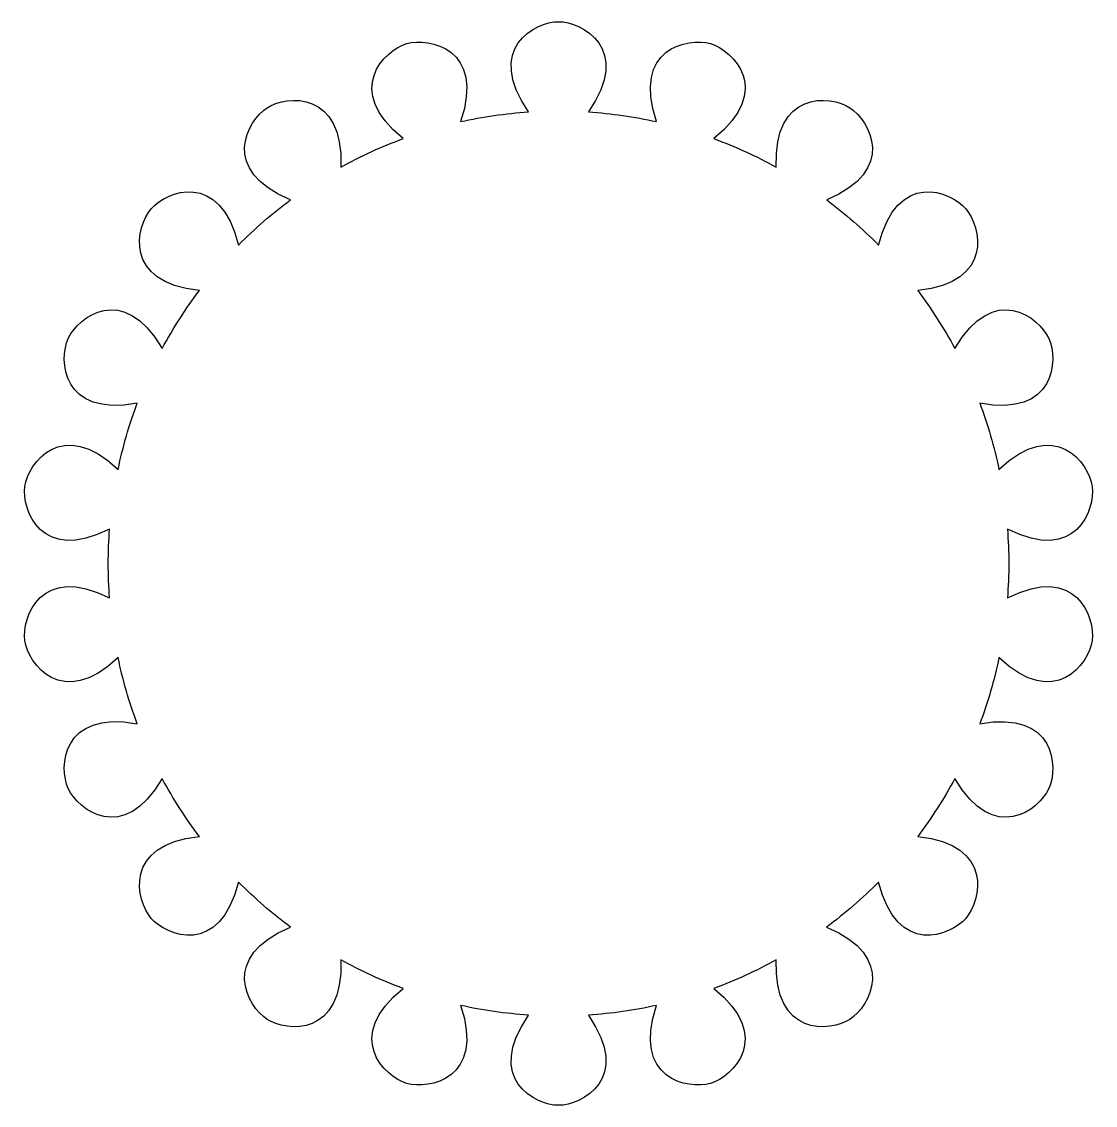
# Model space of a CAD drawing. Header units: centimetres. Extents: x -1.55 to 1.55, y -1.57 to 1.57.
import ezdxf

# ---------------------------------------------------------------- set-up
doc = ezdxf.new("R2010")
doc.units = ezdxf.units.CM
doc.header["$MEASUREMENT"] = 0
doc.layers.add('Layer 1', color=7, linetype='Continuous')

msp = doc.modelspace()

# ---------------------------------------------------------------- linework, layer by layer
at = {"layer": 'Layer 1'}
msp.add_open_spline([(1.54189, 0.22274), (1.53229, 0.28875), (1.43595, 0.42565), (1.27297, 0.27166), (1.27297, 0.27166), (1.25924, 0.33736), (1.24077, 0.40141), (1.21738, 0.46303), (1.21738, 0.46303), (1.43693, 0.42258), (1.44458, 0.58974), (1.41701, 0.65043), (1.41701, 0.65043), (1.38944, 0.71112), (1.25866, 0.81497), (1.14542, 0.62135), (1.14542, 0.62135), (1.11378, 0.68022), (1.07782, 0.73613), (1.03805, 0.78896), (1.03805, 0.78896), (1.26043, 0.81193), (1.22072, 0.97475), (1.17712, 1.02537), (1.17712, 1.02537), (1.13352, 1.0758), (0.97913, 1.13827), (0.92479, 0.9203), (0.92479, 0.9203), (0.87793, 0.96748), (0.82811, 1.01118), (0.77496, 1.05092), (0.77496, 1.05092), (0.98168, 1.13617), (0.8981, 1.28095), (0.84216, 1.31717), (0.84216, 1.31717), (0.78628, 1.35318), (0.62062, 1.3694), (0.62922, 1.14508), (0.62922, 1.14508), (0.57186, 1.1772), (0.51151, 1.20477), (0.44896, 1.22776), (0.44896, 1.22776), (0.62353, 1.36807), (0.50272, 1.4834), (0.43893, 1.50229), (0.43893, 1.50229), (0.37522, 1.52102), (0.21171, 1.4898), (0.28288, 1.27686), (0.28288, 1.27686), (0.21922, 1.2912), (0.15337, 1.30057), (0.08643, 1.30493), (0.08643, 1.30493), (0.08643, 1.30493), (0.08641, 1.3052), (0.08641, 1.3052), (0.08641, 1.3052), (0.21482, 1.48919), (0.06636, 1.56582), (0.00003, 1.56582), (0.00003, 1.56582), (-0.06641, 1.56582), (-0.21465, 1.4892), (-0.08641, 1.30521), (-0.08641, 1.30521), (-0.08641, 1.30521), (-0.08641, 1.305), (-0.08641, 1.305), (-0.08641, 1.305), (-0.1533, 1.30063), (-0.2191, 1.29127), (-0.28284, 1.27693), (-0.28284, 1.27693), (-0.21156, 1.48971), (-0.37505, 1.52109), (-0.43879, 1.50236), (-0.43879, 1.50236), (-0.50258, 1.48347), (-0.62336, 1.36814), (-0.44908, 1.22783), (-0.44908, 1.22783), (-0.51139, 1.20486), (-0.5719, 1.17727), (-0.62913, 1.14515), (-0.62913, 1.14515), (-0.62061, 1.36946), (-0.78635, 1.35327), (-0.84225, 1.31708), (-0.84225, 1.31708), (-0.89826, 1.28102), (-0.98171, 1.13626), (-0.7747, 1.05099), (-0.7747, 1.05099), (-0.82812, 1.01125), (-0.87799, 0.96754), (-0.92469, 0.92037), (-0.92469, 0.92037), (-0.9793, 1.13831), (-1.134, 1.07584), (-1.17702, 1.02525), (-1.17702, 1.02525), (-1.22057, 0.97482), (-1.26031, 0.81197), (-1.03793, 0.78903), (-1.03793, 0.78903), (-1.07791, 0.73617), (-1.11357, 0.68026), (-1.14532, 0.62142), (-1.14532, 0.62142), (-1.25856, 0.81504), (-1.38956, 0.71103), (-1.41686, 0.6505), (-1.41686, 0.6505), (-1.44459, 0.58943), (-1.43686, 0.42243), (-1.21736, 0.4631), (-1.21736, 0.4631), (-1.24072, 0.40145), (-1.25919, 0.33742), (-1.27282, 0.27173), (-1.27282, 0.27173), (-1.43594, 0.42572), (-1.53246, 0.28882), (-1.54195, 0.22281), (-1.54195, 0.22281), (-1.5515, 0.15666), (-1.49713, -0.00156), (-1.29769, 0.09965), (-1.29769, 0.09965), (-1.29769, 0.09965), (-1.29744, 0.0996), (-1.29744, 0.0996), (-1.29744, 0.0996), (-1.29985, 0.06682), (-1.30125, 0.03345), (-1.30125, -0.00002), (-1.30125, -0.00002), (-1.30125, -0.03368), (-1.29985, -0.0667), (-1.29744, -0.09966), (-1.29744, -0.09966), (-1.29744, -0.09966), (-1.2977, -0.09966), (-1.2977, -0.09966), (-1.2977, -0.09966), (-1.49714, 0.0016), (-1.55154, -0.15689), (-1.54196, -0.2228), (-1.54196, -0.2228), (-1.53249, -0.28895), (-1.43594, -0.42579), (-1.27283, -0.27183), (-1.27283, -0.27183), (-1.2592, -0.33745), (-1.24074, -0.4015), (-1.21737, -0.46307), (-1.21737, -0.46307), (-1.43687, -0.42275), (-1.44459, -0.58975), (-1.41687, -0.65055), (-1.41687, -0.65055), (-1.38959, -0.71109), (-1.2586, -0.81517), (-1.14533, -0.62147), (-1.14533, -0.62147), (-1.11361, -0.68042), (-1.07791, -0.73627), (-1.03794, -0.78908), (-1.03794, -0.78908), (-1.26032, -0.8121), (-1.22056, -0.97487), (-1.17703, -1.02556), (-1.17703, -1.02556), (-1.13401, -1.07591), (-0.97931, -1.13843), (-0.9247, -0.92044), (-0.9247, -0.92044), (-0.878, -0.96769), (-0.82813, -1.0114), (-0.77471, -1.05104), (-0.77471, -1.05104), (-0.98169, -1.13629), (-0.89827, -1.28107), (-0.84226, -1.31734), (-0.84226, -1.31734), (-0.78638, -1.35338), (-0.62062, -1.36957), (-0.62914, -1.1452), (-0.62914, -1.1452), (-0.57191, -1.17735), (-0.51143, -1.20492), (-0.44909, -1.22804), (-0.44909, -1.22804), (-0.62337, -1.36819), (-0.50259, -1.48355), (-0.4388, -1.50255), (-0.4388, -1.50255), (-0.37509, -1.52118), (-0.21158, -1.48996), (-0.28285, -1.27697), (-0.28285, -1.27697), (-0.21911, -1.29144), (-0.15331, -1.30078), (-0.08642, -1.30502), (-0.08642, -1.30502), (-0.08642, -1.30502), (-0.08642, -1.30528), (-0.08642, -1.30528), (-0.08642, -1.30528), (-0.21469, -1.48924), (-0.06642, -1.56582), (0.00002, -1.56582), (0.00002, -1.56582), (0.06635, -1.56582), (0.2147, -1.48959), (0.08641, -1.30528), (0.08641, -1.30528), (0.08641, -1.30528), (0.08641, -1.30502), (0.08641, -1.30502), (0.08641, -1.30502), (0.15335, -1.30081), (0.2192, -1.29145), (0.28286, -1.27697), (0.28286, -1.27697), (0.21171, -1.48999), (0.3752, -1.52118), (0.43891, -1.50255), (0.43891, -1.50255), (0.5027, -1.48355), (0.62351, -1.36819), (0.44894, -1.22804), (0.44894, -1.22804), (0.51149, -1.20492), (0.57187, -1.17735), (0.6292, -1.1452), (0.6292, -1.1452), (0.6206, -1.36954), (0.78626, -1.35337), (0.84214, -1.31734), (0.84214, -1.31734), (0.89807, -1.28107), (0.98165, -1.13626), (0.77494, -1.05104), (0.77494, -1.05104), (0.82809, -1.01141), (0.87794, -0.96772), (0.92477, -0.92044), (0.92477, -0.92044), (0.97912, -1.1384), (1.1335, -1.07591), (1.1771, -1.02556), (1.1771, -1.02556), (1.2207, -0.97487), (1.26042, -0.81231), (1.03803, -0.78908), (1.03803, -0.78908), (1.0778, -0.73627), (1.11373, -0.68042), (1.1454, -0.62147), (1.1454, -0.62147), (1.25862, -0.81517), (1.38943, -0.7113), (1.41699, -0.65055), (1.41699, -0.65055), (1.44456, -0.58975), (1.43691, -0.42274), (1.21736, -0.46325), (1.21736, -0.46325), (1.24075, -0.4015), (1.25922, -0.33765), (1.27295, -0.27182), (1.27295, -0.27182), (1.43593, -0.42578), (1.53227, -0.28894), (1.54187, -0.22279), (1.54187, -0.22279), (1.5514, -0.1567), (1.49721, 0.0016), (1.29769, -0.09965), (1.29769, -0.09965), (1.29769, -0.09965), (1.29733, -0.09966), (1.29733, -0.09966), (1.29733, -0.09966), (1.29987, -0.06669), (1.30127, -0.03367), (1.30127, -0.00002), (1.30127, -0.00002), (1.30127, 0.03345), (1.29984, 0.06681), (1.29733, 0.0996), (1.29733, 0.0996), (1.29733, 0.0996), (1.2977, 0.0996), (1.2977, 0.0996), (1.2977, 0.0996), (1.4972, -0.00163), (1.55141, 0.15659), (1.54189, 0.22274)], degree=3, knots=[0, 0, 0, 0, 0.012987, 0.012987, 0.012987, 0.012987, 0.025974, 0.025974, 0.025974, 0.025974, 0.038961, 0.038961, 0.038961, 0.038961, 0.0519481, 0.0519481, 0.0519481, 0.0519481, 0.0649351, 0.0649351, 0.0649351, 0.0649351, 0.0779221, 0.0779221, 0.0779221, 0.0779221, 0.0909091, 0.0909091, 0.0909091, 0.0909091, 0.1038961, 0.1038961, 0.1038961, 0.1038961, 0.1168831, 0.1168831, 0.1168831, 0.1168831, 0.1298701, 0.1298701, 0.1298701, 0.1298701, 0.1428571, 0.1428571, 0.1428571, 0.1428571, 0.1558442, 0.1558442, 0.1558442, 0.1558442, 0.1688312, 0.1688312, 0.1688312, 0.1688312, 0.1818182, 0.1818182, 0.1818182, 0.1818182, 0.1948052, 0.1948052, 0.1948052, 0.1948052, 0.2077922, 0.2077922, 0.2077922, 0.2077922, 0.2207792, 0.2207792, 0.2207792, 0.2207792, 0.2337662, 0.2337662, 0.2337662, 0.2337662, 0.2467532, 0.2467532, 0.2467532, 0.2467532, 0.2597403, 0.2597403, 0.2597403, 0.2597403, 0.2727273, 0.2727273, 0.2727273, 0.2727273, 0.2857143, 0.2857143, 0.2857143, 0.2857143, 0.2987013, 0.2987013, 0.2987013, 0.2987013, 0.3116883, 0.3116883, 0.3116883, 0.3116883, 0.3246753, 0.3246753, 0.3246753, 0.3246753, 0.3376623, 0.3376623, 0.3376623, 0.3376623, 0.3506494, 0.3506494, 0.3506494, 0.3506494, 0.3636364, 0.3636364, 0.3636364, 0.3636364, 0.3766234, 0.3766234, 0.3766234, 0.3766234, 0.3896104, 0.3896104, 0.3896104, 0.3896104, 0.4025974, 0.4025974, 0.4025974, 0.4025974, 0.4155844, 0.4155844, 0.4155844, 0.4155844, 0.4285714, 0.4285714, 0.4285714, 0.4285714, 0.4415584, 0.4415584, 0.4415584, 0.4415584, 0.4545455, 0.4545455, 0.4545455, 0.4545455, 0.4675325, 0.4675325, 0.4675325, 0.4675325, 0.4805195, 0.4805195, 0.4805195, 0.4805195, 0.4935065, 0.4935065, 0.4935065, 0.4935065, 0.5064935, 0.5064935, 0.5064935, 0.5064935, 0.5194805, 0.5194805, 0.5194805, 0.5194805, 0.5324675, 0.5324675, 0.5324675, 0.5324675, 0.5454545, 0.5454545, 0.5454545, 0.5454545, 0.5584416, 0.5584416, 0.5584416, 0.5584416, 0.5714286, 0.5714286, 0.5714286, 0.5714286, 0.5844156, 0.5844156, 0.5844156, 0.5844156, 0.5974026, 0.5974026, 0.5974026, 0.5974026, 0.6103896, 0.6103896, 0.6103896, 0.6103896, 0.6233766, 0.6233766, 0.6233766, 0.6233766, 0.6363636, 0.6363636, 0.6363636, 0.6363636, 0.6493506, 0.6493506, 0.6493506, 0.6493506, 0.6623377, 0.6623377, 0.6623377, 0.6623377, 0.6753247, 0.6753247, 0.6753247, 0.6753247, 0.6883117, 0.6883117, 0.6883117, 0.6883117, 0.7012987, 0.7012987, 0.7012987, 0.7012987, 0.7142857, 0.7142857, 0.7142857, 0.7142857, 0.7272727, 0.7272727, 0.7272727, 0.7272727, 0.7402597, 0.7402597, 0.7402597, 0.7402597, 0.7532468, 0.7532468, 0.7532468, 0.7532468, 0.7662338, 0.7662338, 0.7662338, 0.7662338, 0.7792208, 0.7792208, 0.7792208, 0.7792208, 0.7922078, 0.7922078, 0.7922078, 0.7922078, 0.8051948, 0.8051948, 0.8051948, 0.8051948, 0.8181818, 0.8181818, 0.8181818, 0.8181818, 0.8311688, 0.8311688, 0.8311688, 0.8311688, 0.8441558, 0.8441558, 0.8441558, 0.8441558, 0.8571429, 0.8571429, 0.8571429, 0.8571429, 0.8701299, 0.8701299, 0.8701299, 0.8701299, 0.8831169, 0.8831169, 0.8831169, 0.8831169, 0.8961039, 0.8961039, 0.8961039, 0.8961039, 0.9090909, 0.9090909, 0.9090909, 0.9090909, 0.9220779, 0.9220779, 0.9220779, 0.9220779, 0.9350649, 0.9350649, 0.9350649, 0.9350649, 0.9480519, 0.9480519, 0.9480519, 0.9480519, 0.961039, 0.961039, 0.961039, 0.961039, 0.974026, 0.974026, 0.974026, 0.974026, 1, 1, 1, 1], dxfattribs=at)

doc.saveas('drawing.dxf')
